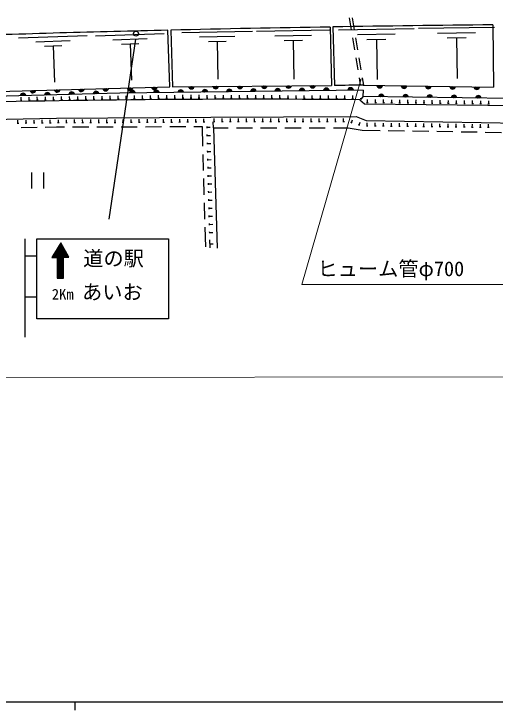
# Model space of a CAD drawing. Units: millimetres, scale not verified. Extents: x 40000 to 680000, y 20000 to 380000.
# Drawn here: x 160450 to 219946, y 204000 to 290027 of the extents above; entities that cross this region are included whole.
import ezdxf
from ezdxf.enums import TextEntityAlignment as Align

# ---------------------------------------------------------------- set-up
doc = ezdxf.new("R2010")
doc.units = ezdxf.units.MM
doc.header["$LTSCALE"] = 1000
doc.linetypes.add('CHAIN', pattern=[18.5, 12, -1.5, 3.5, -1.5])
for name, color, linetype, lineweight in [('M-BGD', 7, 'Continuous', 25), ('M-BMK', 2, 'CHAIN', 13), ('M-STR-HTXT', 7, 'Continuous', 13), ('M-STR-STRC', 7, 'Continuous', 25), ('M-TTL-BAND', 7, 'Continuous', 25)]:
    doc.layers.add(name, color=color, linetype=linetype, lineweight=lineweight)
doc.styles.add('ＭＳ ゴシック', font='')
doc.styles.get('ＭＳ ゴシック').set_extended_font_data('MS Gothic')

msp = doc.modelspace()

# ---------------------------------------------------------------- hatches: boundary and pattern name
at = {"layer": 'M-STR-STRC'}
h = msp.add_hatch(dxfattribs=at)
h.set_pattern_fill('USER', color=256, style=0, pattern_type=2)
h.set_pattern_definition([(47.12185, (661373, 290483), (-58.29559, 54.1302), []), (137.12185, (661373, 290483), (-54.13291, -58.29851), [])])
h.paths.add_polyline_path([(166590, 259943), (167221, 259949), (166267, 261719), (165128, 259945), (165798, 259941), (165796, 257371), (166577, 257369)])

# ---------------------------------------------------------------- linework, layer by layer
at = {"layer": 'M-BGD'}
for p, q in [((202189, 288055), (201944, 289535)), ((202568, 288053), (202323, 289533)), ((199547, 288411), (199731, 281199)), ((199902, 288417), (200086, 281200)), ((200581, 288064), (209924, 288219)), ((210459, 288250), (219865, 288406)), ((219682, 288683), (219766, 280962)), ((161032, 287073), (169499, 287364)), ((170548, 287323), (179015, 287614)), ((179713, 281029), (179477, 288012)), ((179838, 288020), (180074, 281034)), ((181196, 287742), (189950, 287888)), ((190457, 287896), (199492, 288046)), ((192726, 287331), (197243, 287406)), ((202927, 287480), (207598, 287557)), ((212821, 287662), (217524, 287740)), ((163169, 286581), (167402, 286727)), ((172685, 286831), (176918, 286977)), ((183394, 287195), (187771, 287268)), ((184498, 286630), (186686, 286666)), ((185592, 286648), (185669, 281979)), ((193865, 286748), (196124, 286785)), ((194995, 286766), (195074, 281948)), ((202597, 285588), (202352, 287068)), ((202975, 285586), (202731, 287066)), ((204105, 286876), (206441, 286915)), ((205273, 286896), (205356, 281913)), ((214007, 287054), (216359, 287093)), ((215183, 287074), (215266, 282057)), ((164246, 286053), (166363, 286126)), ((165305, 286089), (165460, 281574)), ((173762, 286303), (175879, 286376)), ((174821, 286339), (174976, 281824)), ((203004, 283122), (202760, 284602)), ((203383, 283120), (203138, 284600)), ((203321, 281204), (203167, 282135)), ((203700, 281203), (203546, 282133)), ((139887, 279960), (179713, 281029)), ((180074, 281034), (199731, 281199)), ((203615, 280623), (203594, 279828)), ((203615, 281204), (219766, 280962)), ((161350, 279334), (161344, 279734)), ((162350, 279348), (162344, 279748)), ((163349, 279362), (163344, 279762)), ((164349, 279375), (164344, 279775)), ((165349, 279389), (165344, 279789)), ((166349, 279403), (166344, 279803)), ((167349, 279417), (167344, 279817)), ((168349, 279431), (168343, 279831)), ((169349, 279445), (169343, 279845)), ((170349, 279459), (170343, 279859)), ((171349, 279472), (171343, 279872)), ((172349, 279486), (172343, 279886)), ((173349, 279500), (173343, 279900)), ((174348, 279514), (174343, 279914)), ((175348, 279528), (175343, 279928)), ((176348, 279542), (176343, 279942)), ((177348, 279555), (177343, 279955)), ((178348, 279569), (178342, 279969)), ((179348, 279583), (179342, 279983)), ((180448, 279598), (180248, 279596)), ((180348, 279597), (180342, 279997)), ((181448, 279612), (181248, 279609)), ((181348, 279611), (181342, 280011)), ((182448, 279611), (182248, 279612)), ((182348, 279611), (182349, 280011)), ((183448, 279607), (183248, 279608)), ((183348, 279608), (183349, 280008)), ((184448, 279603), (184248, 279604)), ((184348, 279604), (184349, 280004)), ((185448, 279600), (185248, 279600)), ((185348, 279600), (185349, 280000)), ((186448, 279596), (186248, 279597)), ((186348, 279596), (186349, 279996)), ((187448, 279592), (187248, 279593)), ((187348, 279593), (187349, 279993)), ((188448, 279588), (188248, 279589)), ((188348, 279589), (188349, 279989)), ((189348, 279585), (189349, 279985)), ((190348, 279581), (190349, 279981)), ((191348, 279577), (191349, 279977)), ((192348, 279574), (192349, 279974)), ((193348, 279570), (193349, 279970)), ((194348, 279566), (194349, 279966)), ((195348, 279562), (195349, 279962)), ((196348, 279559), (196349, 279959)), ((197348, 279555), (197349, 279955)), ((198348, 279551), (198349, 279951)), ((199348, 279547), (199349, 279947)), ((200348, 279544), (200349, 279944)), ((201348, 279540), (201349, 279940)), ((202348, 279536), (202349, 279936)), ((203377, 279495), (203648, 279789)), ((256152, 279107), (203594, 279828)), ((161450, 279335), (161250, 279333)), ((162450, 279349), (162250, 279346)), ((163449, 279363), (163249, 279360)), ((164449, 279377), (164249, 279374)), ((165449, 279391), (165249, 279388)), ((166449, 279405), (166249, 279402)), ((167449, 279418), (167249, 279416)), ((168449, 279432), (168249, 279429)), ((169449, 279446), (169249, 279443)), ((170449, 279460), (170249, 279457)), ((171449, 279474), (171249, 279471)), ((172449, 279488), (172249, 279485)), ((173448, 279501), (173249, 279499)), ((174448, 279515), (174248, 279513)), ((175448, 279529), (175248, 279526)), ((176448, 279543), (176248, 279540)), ((177448, 279557), (177248, 279554)), ((178448, 279571), (178248, 279568)), ((179448, 279585), (179248, 279582)), ((189448, 279585), (189248, 279585)), ((190448, 279581), (190248, 279582)), ((191448, 279577), (191248, 279578)), ((192448, 279573), (192248, 279574)), ((193448, 279570), (193248, 279570)), ((194448, 279566), (194248, 279567)), ((195448, 279562), (195248, 279563)), ((196448, 279558), (196248, 279559)), ((197448, 279554), (197248, 279555)), ((198448, 279551), (198248, 279551)), ((199448, 279547), (199248, 279548)), ((200448, 279543), (200248, 279544)), ((201448, 279539), (201248, 279540)), ((202448, 279536), (202248, 279536)), ((203336, 279532), (203248, 279533)), ((203418, 279457), (203336, 279532)), ((204265, 279058), (204065, 279060)), ((204165, 279059), (204169, 279459)), ((205265, 279047), (205065, 279049)), ((205165, 279048), (205169, 279448)), ((206265, 279036), (206065, 279038)), ((206165, 279037), (206169, 279437)), ((207265, 279024), (207065, 279027)), ((207165, 279026), (207169, 279426)), ((208264, 279013), (208065, 279015)), ((208164, 279014), (208169, 279414)), ((209264, 279002), (209064, 279004)), ((209164, 279003), (209169, 279403)), ((210264, 278991), (210064, 278993)), ((210164, 278992), (210169, 279392)), ((211264, 278980), (211064, 278982)), ((211164, 278981), (211169, 279381)), ((212264, 278968), (212064, 278971)), ((212164, 278969), (212169, 279369)), ((213264, 278957), (213064, 278959)), ((213164, 278958), (213169, 279358)), ((214264, 278946), (214064, 278948)), ((214164, 278947), (214169, 279347)), ((215264, 278935), (215064, 278937)), ((215164, 278936), (215169, 279336)), ((216264, 278923), (216064, 278926)), ((216164, 278925), (216168, 279324)), ((217264, 278912), (217064, 278914)), ((217164, 278913), (217168, 279313)), ((218264, 278901), (218064, 278903)), ((218164, 278902), (218168, 279302)), ((219264, 278890), (219064, 278892)), ((219164, 278891), (219168, 279291)), ((176952, 276609), (176950, 277009)), ((177952, 276614), (177950, 277014)), ((178952, 276620), (178950, 277020)), ((179952, 276625), (179950, 277025)), ((180952, 276630), (180950, 277030)), ((181952, 276636), (181950, 277036)), ((182952, 276641), (182950, 277041)), ((183952, 276646), (183950, 277046)), ((185211, 276685), (185211, 277085)), ((186211, 276686), (186211, 277086)), ((187211, 276688), (187211, 277088)), ((188211, 276689), (188211, 277089)), ((189211, 276690), (189211, 277090)), ((190211, 276692), (190211, 277092)), ((191211, 276693), (191211, 277093)), ((192211, 276695), (192211, 277095)), ((193211, 276696), (193211, 277096)), ((194211, 276697), (194211, 277097)), ((195211, 276699), (195211, 277099)), ((196211, 276700), (196211, 277100)), ((197211, 276701), (197211, 277101)), ((198211, 276703), (198211, 277103)), ((199211, 276704), (199211, 277104)), ((200211, 276705), (200211, 277105)), ((201211, 276707), (201211, 277107)), ((161053, 276495), (160853, 276493)), ((160953, 276494), (160948, 276894)), ((162053, 276507), (161853, 276504)), ((161953, 276506), (161948, 276906)), ((163053, 276518), (162853, 276516)), ((162953, 276517), (162948, 276917)), ((164053, 276529), (163853, 276527)), ((163953, 276528), (163948, 276928)), ((165052, 276541), (164852, 276539)), ((164952, 276540), (164948, 276940)), ((166052, 276550), (165852, 276549)), ((165952, 276550), (165950, 276950)), ((167052, 276556), (166852, 276554)), ((166952, 276555), (166950, 276955)), ((168052, 276561), (167852, 276560)), ((167952, 276560), (167950, 276960)), ((169052, 276566), (168852, 276565)), ((168952, 276566), (168950, 276966)), ((170052, 276572), (169852, 276571)), ((169952, 276571), (169950, 276971)), ((171052, 276577), (170852, 276576)), ((170952, 276577), (170950, 276977)), ((172052, 276582), (171852, 276581)), ((171952, 276582), (171950, 276982)), ((173052, 276588), (172852, 276587)), ((172952, 276587), (172950, 276987)), ((174052, 276593), (173852, 276592)), ((173952, 276593), (173950, 276993)), ((175052, 276599), (174852, 276598)), ((174952, 276598), (174950, 276998)), ((176052, 276604), (175852, 276603)), ((175952, 276603), (175950, 277003)), ((177052, 276609), (176852, 276608)), ((178052, 276615), (177852, 276614)), ((179052, 276620), (178852, 276619)), ((180052, 276625), (179852, 276624)), ((181052, 276631), (180852, 276630)), ((182052, 276636), (181852, 276635)), ((183052, 276642), (182852, 276641)), ((184052, 276647), (183852, 276646)), ((185122, 275959), (185099, 276685)), ((185311, 276685), (185111, 276685)), ((186311, 276687), (186111, 276686)), ((187311, 276688), (187111, 276688)), ((188311, 276689), (188111, 276689)), ((189311, 276691), (189111, 276690)), ((190311, 276692), (190111, 276692)), ((191311, 276693), (191111, 276693)), ((192311, 276695), (192111, 276694)), ((193311, 276696), (193111, 276696)), ((194311, 276697), (194111, 276697)), ((195311, 276699), (195111, 276699)), ((196311, 276700), (196111, 276700)), ((197311, 276702), (197111, 276701)), ((198311, 276703), (198111, 276703)), ((199311, 276704), (199111, 276704)), ((200311, 276706), (200111, 276705)), ((201311, 276707), (201111, 276707)), ((202286, 276544), (202095, 276604)), ((202191, 276574), (202312, 276955)), ((203239, 276241), (203049, 276302)), ((203144, 276272), (203265, 276653)), ((204230, 276170), (204030, 276172)), ((204130, 276171), (204135, 276571)), ((205230, 276157), (205030, 276160)), ((205130, 276158), (205135, 276558)), ((206230, 276145), (206030, 276147)), ((206130, 276146), (206135, 276546)), ((207129, 276133), (207134, 276533)), ((208129, 276121), (208134, 276521)), ((209129, 276109), (209134, 276508)), ((210129, 276096), (210134, 276496)), ((211129, 276084), (211134, 276484)), ((212129, 276071), (212134, 276471)), ((213129, 276059), (213134, 276459)), ((214129, 276046), (214134, 276446)), ((215129, 276034), (215134, 276434)), ((216129, 276021), (216134, 276421)), ((217129, 276009), (217134, 276409)), ((218129, 275996), (218134, 276396)), ((219129, 275984), (219134, 276384)), ((161330, 276002), (163330, 276031)), ((164329, 276046), (165701, 276066)), ((165701, 276066), (166711, 276068)), ((167711, 276070), (169711, 276075)), ((170711, 276077), (172711, 276082)), ((173711, 276084), (175711, 276088)), ((176711, 276091), (178711, 276095)), ((179711, 276097), (181711, 276102)), ((182711, 276104), (183721, 276107)), ((183721, 276107), (183788, 273667)), ((184335, 275913), (184330, 276113)), ((184332, 276013), (184732, 276023)), ((185122, 275959), (185591, 261063)), ((185122, 275959), (186953, 275958)), ((187953, 275957), (189953, 275956)), ((190953, 275955), (192953, 275953)), ((193953, 275953), (195953, 275951)), ((196953, 275950), (198953, 275949)), ((199953, 275948), (201784, 275947)), ((201784, 275947), (203493, 275677)), ((203493, 275677), (205735, 275640)), ((206735, 275623), (208735, 275590)), ((207229, 276132), (207029, 276135)), ((208229, 276120), (208029, 276122)), ((209229, 276107), (209029, 276110)), ((209735, 275573), (211735, 275540)), ((210229, 276095), (210029, 276097)), ((211229, 276082), (211029, 276085)), ((212229, 276070), (212029, 276072)), ((212734, 275524), (214734, 275490)), ((213229, 276057), (213029, 276060)), ((214229, 276045), (214029, 276047)), ((215229, 276032), (215029, 276035)), ((215734, 275474), (217734, 275441)), ((216229, 276020), (216029, 276022)), ((217229, 276007), (217029, 276010)), ((218229, 275995), (218029, 275997)), ((218734, 275424), (220733, 275391)), ((219229, 275982), (219029, 275985)), ((184359, 274913), (184354, 275113)), ((184357, 275013), (184757, 275023)), ((184384, 273914), (184379, 274114)), ((184381, 274014), (184781, 274023)), ((184408, 272914), (184404, 273114)), ((184406, 273014), (184806, 273024)), ((183816, 272667), (183870, 270668)), ((184433, 271914), (184428, 272114)), ((184431, 272014), (184831, 272024)), ((184458, 270915), (184453, 271115)), ((184455, 271015), (184855, 271024)), ((162617, 270440), (162617, 268440)), ((164117, 270440), (164117, 268440)), ((183898, 269669), (183952, 267669)), ((184482, 269915), (184477, 270115)), ((184480, 270015), (184880, 270025)), ((184507, 268915), (184502, 269115)), ((184504, 269015), (184904, 269025)), ((184532, 267915), (184527, 268115)), ((184529, 268015), (184929, 268025)), ((184556, 266916), (184551, 267116)), ((184554, 267016), (184954, 267026)), ((183980, 266670), (184034, 264670)), ((184581, 265916), (184576, 266116)), ((184578, 266016), (184978, 266026)), ((184605, 264916), (184600, 265116)), ((184603, 265016), (185003, 265026)), ((184630, 263917), (184625, 264117)), ((184062, 263671), (184129, 261231)), ((184628, 264017), (185027, 264026)), ((184655, 262917), (184650, 263117)), ((184652, 263017), (185052, 263027)), ((184699, 261118), (184674, 262117)), ((184687, 261617), (185086, 261627))]:
    msp.add_line(p, q, dxfattribs=at)
for points in [[(203615, 280623), (173535, 280247), (137655, 279302)], [(203232, 279419), (203787, 278909), (234295, 278567), (288126, 277927), (288861, 278719), (288874, 280123)], [(112166, 275797), (128905, 276398), (147220, 276778), (165711, 277157), (184814, 277273), (202750, 277346), (204004, 276850), (241925, 276217), (288485, 275724)]]:
    msp.add_lwpolyline(points, dxfattribs=at)
for centre, radius, start, end in [((252146, -2858589), 3147439, 90.95754, 91.31641), ((252146, -2858589), 3147439, 90.59097, 90.95109), ((262212, -2927636), 3216746, 91.7115, 91.83204), ((252146, -2858589), 3147439, 91.32298, 91.56587), ((162797, 280629), 354, 190.33599, 352.74117), ((162797, 280629), 283, 192.56003, 350.51713), ((162797, 280629), 212, 196.30635, 346.7708), ((162797, 280629), 142, 204.01808, 339.05907), ((162797, 280629), 100, 214.33575, 328.74141), ((162797, 280629), 100, 214.33575, 328.74141), ((165796, 280710), 354, 190.33599, 352.74117), ((165796, 280710), 283, 192.56003, 350.51713), ((165796, 280710), 212, 196.30635, 346.7708), ((165796, 280710), 142, 204.01808, 339.05907), ((165796, 280710), 100, 214.33575, 328.74141), ((165796, 280710), 100, 214.33575, 328.74141), ((168795, 280790), 354, 190.33599, 352.74117), ((168795, 280790), 283, 192.56003, 350.51713), ((168795, 280790), 212, 196.30635, 346.7708), ((168795, 280790), 142, 204.01808, 339.05907), ((168795, 280790), 100, 214.33575, 328.74141), ((168795, 280790), 100, 214.33575, 328.74141), ((170591, 280115), 354, 10.30543, 172.71061), ((171794, 280871), 354, 190.33599, 352.74117), ((171794, 280871), 283, 192.56003, 350.51713), ((171794, 280871), 212, 196.30635, 346.7708), ((171794, 280871), 142, 204.01808, 339.05907), ((171794, 280871), 100, 214.33575, 328.74141), ((171794, 280871), 100, 214.33575, 328.74141), ((174793, 280951), 354, 190.33599, 352.74117), ((174793, 280951), 283, 192.56003, 350.51713), ((174793, 280951), 212, 196.30635, 346.7708), ((174793, 280951), 142, 204.01808, 339.05907), ((174793, 280951), 100, 214.33575, 328.74141), ((174793, 280951), 100, 214.33575, 328.74141), ((175077, 280212), 354, 9.51353, 171.91871), ((175077, 280212), 283, 11.73757, 169.69467), ((177792, 281032), 354, 190.33599, 352.74117), ((177792, 281032), 283, 192.56003, 350.51713), ((177792, 281032), 212, 196.30635, 346.7708), ((177792, 281032), 142, 204.01808, 339.05907), ((177792, 281032), 100, 214.33575, 328.74141), ((177792, 281032), 100, 214.33575, 328.74141), ((178076, 280249), 354, 9.51353, 171.91871), ((178076, 280249), 283, 11.73757, 169.69467), ((178076, 280249), 212, 15.4839, 165.94834), ((181076, 280287), 354, 9.51353, 171.91871), ((181076, 280287), 283, 11.73757, 169.69467), ((181076, 280287), 212, 15.4839, 165.94834), ((182403, 281108), 354, 189.27777, 351.68294), ((182403, 281108), 283, 191.5018, 349.45891), ((182403, 281108), 212, 195.24813, 345.71258), ((182403, 281108), 142, 202.95986, 338.00085), ((182403, 281108), 100, 213.27752, 327.68319), ((182403, 281108), 100, 213.27752, 327.68319), ((184076, 280324), 354, 9.51353, 171.91871), ((184076, 280324), 283, 11.73757, 169.69467), ((184076, 280324), 212, 15.4839, 165.94834), ((184076, 280324), 142, 23.19563, 158.23662), ((185403, 281133), 354, 189.27777, 351.68294), ((185403, 281133), 283, 191.5018, 349.45891), ((185403, 281133), 212, 195.24813, 345.71258), ((185403, 281133), 142, 202.95986, 338.00085), ((185403, 281133), 100, 213.27752, 327.68319), ((185403, 281133), 100, 213.27752, 327.68319), ((187076, 280362), 354, 9.51353, 171.91871), ((187076, 280362), 283, 11.73757, 169.69467), ((187076, 280362), 212, 15.4839, 165.94834), ((187076, 280362), 142, 23.19563, 158.23662), ((187076, 280362), 100, 33.51329, 147.91895), ((187076, 280362), 100, 33.51329, 147.91895), ((188402, 281158), 354, 189.27777, 351.68294), ((188402, 281158), 283, 191.5018, 349.45891), ((188402, 281158), 212, 195.24813, 345.71258), ((188402, 281158), 142, 202.95986, 338.00085), ((188402, 281158), 100, 213.27752, 327.68319), ((188402, 281158), 100, 213.27752, 327.68319), ((190076, 280399), 354, 9.51353, 171.91871), ((190076, 280399), 283, 11.73757, 169.69467), ((190076, 280399), 212, 15.4839, 165.94834), ((190076, 280399), 142, 23.19563, 158.23662), ((190076, 280399), 100, 33.51329, 147.91895), ((190076, 280399), 100, 33.51329, 147.91895), ((191402, 281184), 354, 189.27777, 351.68294), ((191402, 281184), 283, 191.5018, 349.45891), ((191402, 281184), 212, 195.24813, 345.71258), ((191402, 281184), 142, 202.95986, 338.00085), ((191402, 281184), 100, 213.27752, 327.68319), ((191402, 281184), 100, 213.27752, 327.68319), ((193075, 280437), 354, 9.51353, 171.91871), ((193075, 280437), 283, 11.73757, 169.69467), ((193075, 280437), 212, 15.4839, 165.94834), ((193075, 280437), 142, 23.19563, 158.23662), ((193075, 280437), 100, 33.51329, 147.91895), ((193075, 280437), 100, 33.51329, 147.91895), ((194402, 281209), 354, 189.27777, 351.68294), ((194402, 281209), 283, 191.5018, 349.45891), ((194402, 281209), 212, 195.24813, 345.71258), ((194402, 281209), 142, 202.95986, 338.00085), ((194402, 281209), 100, 213.27752, 327.68319), ((194402, 281209), 100, 213.27752, 327.68319), ((196075, 280474), 354, 9.51353, 171.91871), ((196075, 280474), 283, 11.73757, 169.69467), ((196075, 280474), 212, 15.4839, 165.94834), ((196075, 280474), 142, 23.19563, 158.23662), ((196075, 280474), 100, 33.51329, 147.91895), ((196075, 280474), 100, 33.51329, 147.91895), ((197402, 281234), 354, 189.27777, 351.68294), ((197402, 281234), 283, 191.5018, 349.45891), ((197402, 281234), 212, 195.24813, 345.71258), ((197402, 281234), 142, 202.95986, 338.00085), ((197402, 281234), 100, 213.27752, 327.68319), ((197402, 281234), 100, 213.27752, 327.68319), ((199075, 280512), 354, 9.51353, 171.91871), ((199075, 280512), 283, 11.73757, 169.69467), ((199075, 280512), 212, 15.4839, 165.94834), ((199075, 280512), 142, 23.19563, 158.23662), ((199075, 280512), 100, 33.51329, 147.91895), ((199075, 280512), 100, 33.51329, 147.91895), ((203802, -1376678), 1657882, 90.00646, 90.12841), ((202075, 280549), 354, 9.51353, 171.91871), ((202075, 280549), 283, 11.73757, 169.69467), ((202075, 280549), 212, 15.4839, 165.94834), ((202075, 280549), 142, 23.19563, 158.23662), ((202075, 280549), 100, 33.51329, 147.91895), ((202075, 280549), 100, 33.51329, 147.91895), ((205692, 281227), 354, 187.93932, 350.3445), ((205692, 281227), 283, 190.16336, 348.12046), ((205692, 281227), 212, 193.90968, 344.37413), ((205692, 281227), 142, 201.62141, 336.6624), ((205692, 281227), 100, 211.93907, 326.34474), ((205692, 281227), 100, 211.93907, 326.34474), ((208692, 281182), 354, 187.93932, 350.3445), ((208692, 281182), 283, 190.16336, 348.12046), ((208692, 281182), 212, 193.90968, 344.37413), ((208692, 281182), 142, 201.62141, 336.6624), ((208692, 281182), 100, 211.93907, 326.34474), ((208692, 281182), 100, 211.93907, 326.34474), ((211691, 281137), 354, 187.93932, 350.3445), ((211691, 281137), 283, 190.16336, 348.12046), ((211691, 281137), 212, 193.90968, 344.37413), ((211691, 281137), 142, 201.62141, 336.6624), ((211691, 281137), 100, 211.93907, 326.34474), ((211691, 281137), 100, 211.93907, 326.34474), ((214691, 281093), 354, 187.93932, 350.3445), ((214691, 281093), 283, 190.16336, 348.12046), ((214691, 281093), 212, 193.90968, 344.37413), ((214691, 281093), 142, 201.62141, 336.6624), ((214691, 281093), 100, 211.93907, 326.34474), ((214691, 281093), 100, 211.93907, 326.34474), ((217691, 281048), 354, 187.93932, 350.3445), ((217691, 281048), 283, 190.16336, 348.12046), ((217691, 281048), 212, 193.90968, 344.37413), ((217691, 281048), 142, 201.62141, 336.6624), ((217691, 281048), 100, 211.93907, 326.34474), ((217691, 281048), 100, 211.93907, 326.34474), ((161594, 279878), 354, 10.30543, 172.71061), ((161594, 279878), 283, 12.52947, 170.48657), ((161594, 279878), 212, 16.27579, 166.74024), ((161594, 279878), 142, 23.98752, 159.02851), ((161594, 279878), 100, 34.30519, 148.71085), ((161594, 279878), 100, 34.30519, 148.71085), ((164593, 279957), 354, 10.30543, 172.71061), ((164593, 279957), 283, 12.52947, 170.48657), ((164593, 279957), 212, 16.27579, 166.74024), ((164593, 279957), 142, 23.98752, 159.02851), ((164593, 279957), 100, 34.30519, 148.71085), ((164593, 279957), 100, 34.30519, 148.71085), ((167592, 280036), 354, 10.30543, 172.71061), ((167592, 280036), 283, 12.52947, 170.48657), ((167592, 280036), 212, 16.27579, 166.74024), ((167592, 280036), 142, 23.98752, 159.02851), ((167592, 280036), 100, 34.30519, 148.71085), ((167592, 280036), 100, 34.30519, 148.71085), ((170591, 280115), 283, 12.52947, 170.48657), ((170591, 280115), 212, 16.27579, 166.74024), ((170591, 280115), 142, 23.98752, 159.02851), ((170591, 280115), 100, 34.30519, 148.71085), ((170591, 280115), 100, 34.30519, 148.71085), ((175077, 280212), 212, 15.4839, 165.94834), ((175077, 280212), 142, 23.19563, 158.23662), ((175077, 280212), 100, 33.51329, 147.91895), ((175077, 280212), 100, 33.51329, 147.91895), ((178076, 280249), 142, 23.19563, 158.23662), ((178076, 280249), 100, 33.51329, 147.91895), ((178076, 280249), 100, 33.51329, 147.91895), ((181076, 280287), 142, 23.19563, 158.23662), ((181076, 280287), 100, 33.51329, 147.91895), ((181076, 280287), 100, 33.51329, 147.91895), ((184076, 280324), 100, 33.51329, 147.91895), ((184076, 280324), 100, 33.51329, 147.91895), ((205875, 279742), 354, 8.01147, 170.41665), ((205875, 279742), 283, 10.23551, 168.19261), ((205875, 279742), 212, 13.98183, 164.44628), ((205875, 279742), 142, 21.69356, 156.73455), ((205875, 279742), 100, 32.01123, 146.41689), ((205875, 279742), 100, 32.01123, 146.41689), ((208874, 279701), 354, 8.01147, 170.41665), ((208874, 279701), 283, 10.23551, 168.19261), ((208874, 279701), 212, 13.98183, 164.44628), ((208874, 279701), 142, 21.69356, 156.73455), ((208874, 279701), 100, 32.01123, 146.41689), ((208874, 279701), 100, 32.01123, 146.41689), ((211874, 279660), 354, 8.01147, 170.41665), ((211874, 279660), 283, 10.23551, 168.19261), ((211874, 279660), 212, 13.98183, 164.44628), ((211874, 279660), 142, 21.69356, 156.73455), ((211874, 279660), 100, 32.01123, 146.41689), ((211874, 279660), 100, 32.01123, 146.41689), ((214874, 279619), 354, 8.01147, 170.41665), ((214874, 279619), 283, 10.23551, 168.19261), ((214874, 279619), 212, 13.98183, 164.44628), ((214874, 279619), 142, 21.69356, 156.73455), ((214874, 279619), 100, 32.01123, 146.41689), ((214874, 279619), 100, 32.01123, 146.41689), ((217874, 279578), 354, 8.01147, 170.41665), ((217874, 279578), 283, 10.23551, 168.19261), ((217874, 279578), 212, 13.98183, 164.44628), ((217874, 279578), 142, 21.69356, 156.73455), ((217874, 279578), 100, 32.01123, 146.41689), ((217874, 279578), 100, 32.01123, 146.41689), ((189748, -1219370), 1498850, 89.48454, 91.64997)]:
    msp.add_arc(centre, radius, start, end, dxfattribs=at)
at = {"layer": 'M-BMK'}
msp.add_arc((255540, -2829373), 3122655, 91.65264, 93.46498, dxfattribs=at)
at = {"layer": 'M-STR-HTXT'}
msp.add_line((69395, 244961), (566189, 245697), dxfattribs=at)
msp.add_lwpolyline([(203400, 282005), (196049, 256587), (227499, 256587)], dxfattribs=at)
at = {"layer": 'M-STR-STRC'}
for p, q in [((175480, 286927), (172177, 264648)), ((161790, 262254), (161790, 250071)), ((161790, 260117), (163300, 260117)), ((161790, 255049), (163300, 255049))]:
    msp.add_line(p, q, dxfattribs=at)
for points in [[(179552, 262254), (179552, 252339), (163300, 252339), (163300, 262254)], [(166590, 259943), (167221, 259949), (166267, 261719), (165128, 259945), (165798, 259941), (165796, 257371), (166577, 257369)]]:
    msp.add_lwpolyline(points, close=True, dxfattribs=at)
msp.add_circle((175543, 287596), 305, dxfattribs=at)
at = {"layer": 'M-TTL-BAND'}
for p, q in [((40000, 205000), (579000, 205000)), ((168000, 205000), (168000, 204000))]:
    msp.add_line(p, q, dxfattribs=at)

# ---------------------------------------------------------------- texts
at = {"layer": 'M-STR-HTXT', "style": 'ＭＳ ゴシック'}
msp.add_text('ヒューム管φ700\u3000\u3000L=26.0', height=1833, dxfattribs=at).set_placement((213295, 257071), align=Align.BOTTOM_CENTER)
at = {"layer": 'M-STR-STRC', "style": 'ＭＳ ゴシック'}
for s, height, p in [('道の駅', 1833, (172769, 258344)), ('あいお', 1833, (172627, 254189)), ('2Km', 1320, (166486, 254332))]:
    msp.add_text(s, height=height, dxfattribs=at).set_placement(p, align=Align.BOTTOM_CENTER)

doc.saveas('drawing.dxf')
